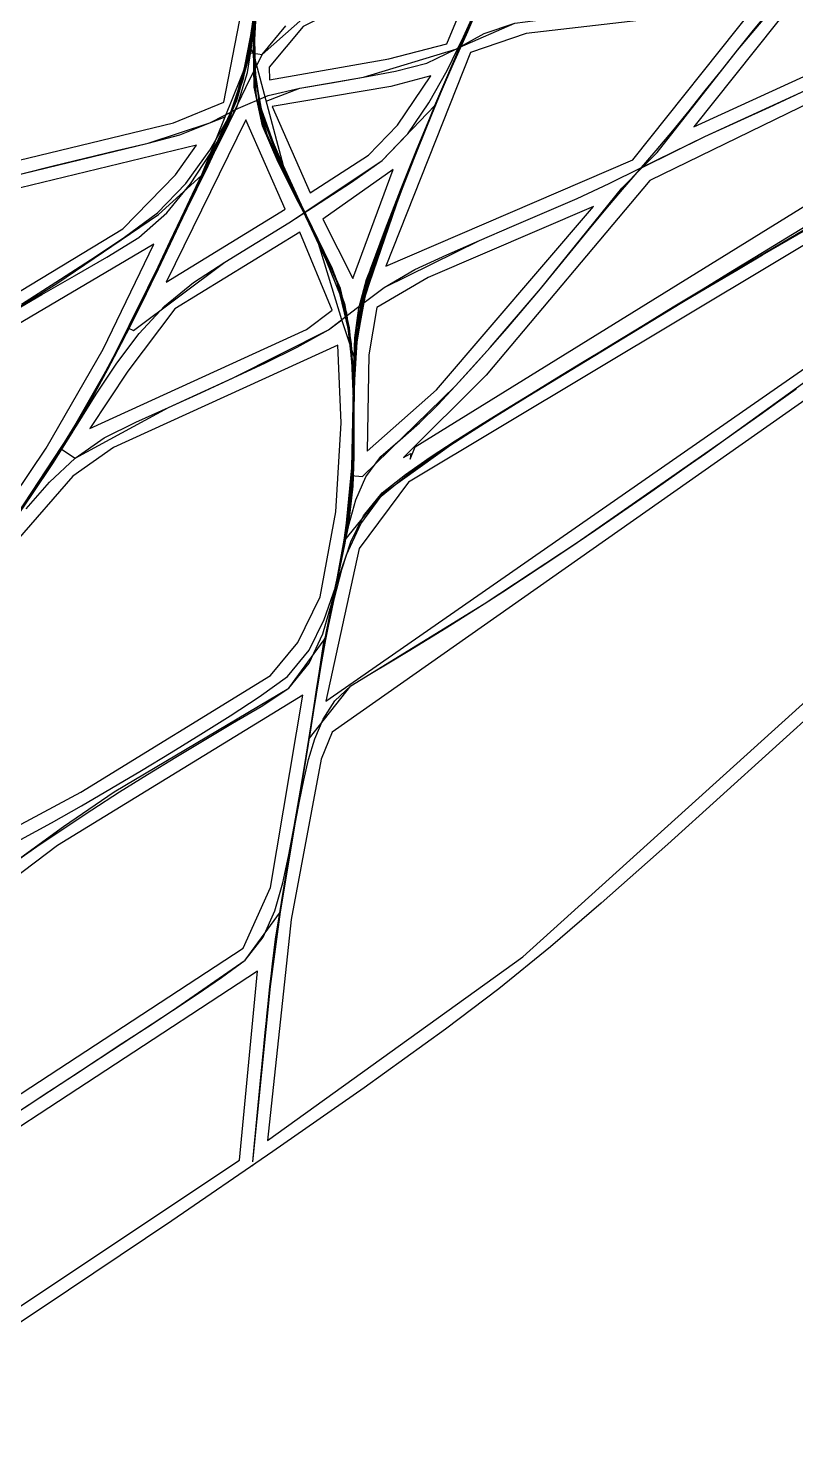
# Model space of a CAD drawing. Header units: metres. Extents: x 465982 to 489928, y 209046 to 231790.
# Drawn here: x 484967 to 487201, y 219552 to 223631 of the extents above; entities that cross this region are included whole.
import ezdxf

# ---------------------------------------------------------------- set-up
doc = ezdxf.new("R2010")
doc.units = ezdxf.units.M
for name, color, linetype in [('ANCHORS_OUTSIDE', 30, 'CONTINUOUS'), ('CELL', 1, 'CONTINUOUS'), ('WOOL_PARCELS', 32, 'CONTINUOUS'), ('WOOL_ROADS_L1', 30, 'CONTINUOUS'), ('WOOL_ROADS_L2', 94, 'CONTINUOUS'), ('WOOL_THREADS', 8, 'CONTINUOUS')]:
    doc.layers.add(name, color=color, linetype=linetype)

msp = doc.modelspace()

# ---------------------------------------------------------------- linework, layer by layer
at = {"layer": 'ANCHORS_OUTSIDE'}
msp.add_point((485619.531, 220318.943), dxfattribs=at)
at = {"layer": 'CELL'}
msp.add_lwpolyline([(489743.96, 223973.54), (488352.81, 222662.24), (487761.35, 222108.12), (487284.92, 221668.33), (486828.05, 221255.21), (486633.95, 221083.21), (486486.77, 220956.14), (486336.08, 220833.4), (486181.1, 220716.06), (485944.39, 220545.53), (485678.85, 220359.56), (485384.61, 220158.09), (485007.96, 219904.85), (484306.91, 219437.29)], dxfattribs=at)
at = {"layer": 'WOOL_PARCELS'}
for points in [[(484667.576, 223180.219), (485389.979, 223355.08), (485536.646, 223415.171), (485588.767, 223685.421), (485610.414, 224044.863), (485561.659, 224512.071), (485418.625, 224456.209), (485238.894, 224365.606), (485115.965, 224206.241), (485003.921, 224024.65), (484800.584, 223589.082)], [(485669.397, 223480.465), (486015.955, 223541.406), (486185.087, 223585.345), (486319.557, 223910.424), (485766.766, 223636.142), (485668.423, 223517.444)], [(486903.562, 223343.918), (487545.412, 223638.085), (487649.361, 223703.897), (487707.2, 223802.558), (487589.31, 223764.369), (487201.62, 223718.42)], [(486007.378, 222937.841), (486726.556, 223247.783), (487080.132, 223692.54), (486416.209, 223615.495), (486254.239, 223559.983)], [(486058.476, 222380.602), (486080.359, 222392.381), (486077.853, 222376.254), (486093.107, 222411.379), (487582.507, 223334.245), (487646.041, 223424.564), (487684.336, 223629.885), (486776.045, 223187.567), (486299.422, 222620.647)], [(485786.997, 223151.2), (485956.818, 223260.912), (486041.159, 223348.73), (486138.906, 223491.813), (486021.912, 223461.418), (485677.268, 223402.708)], [(485368.12, 222890.93), (485714.569, 223103.794), (485600.19, 223364.082)], [(484526.688, 222612.306), (485242.759, 223046.192), (485395.16, 223204.171), (485457.114, 223290.136), (484815.588, 223134.851), (484639.386, 223080.577)], [(485833.402, 221671.313), (487601.417, 222901.803), (487674.35, 222991.767), (487696.694, 223062.516), (487674.13, 223271.899), (487670.549, 223266.942), (486073.868, 222309.073), (485929.923, 222115.626)], [(485911.358, 222901.959), (486028.647, 223219.765), (485824.348, 223074.536)], [(485952.946, 222399.251), (486154.943, 222578.121), (486611.219, 223111.888), (486130.397, 222905.228), (485981.421, 222817.876), (485957.716, 222679.573)], [(485146.237, 222464.785), (485776.768, 222753.444), (485851.335, 222810.269), (485756.963, 223037.221), (485393.378, 222813.828), (485257.3, 222632.535)], [(484574.212, 221865.073), (484697.775, 221967.368), (484827.901, 222125.016), (485019.688, 222407.618), (485185.377, 222696.608), (485332.21, 223001.895), (484633.553, 222589.46), (484502.927, 222435.783), (484494.793, 222264.778)], [(485663.322, 220391.674), (486405.674, 220926.478), (487862.598, 222243.887), (487722.518, 222896.617), (485851.574, 221580.563), (485819.153, 221502.715), (485732.262, 221035.739)], [(484467.079, 221056.165), (485120.484, 221406.231), (485672.206, 221746.051), (485751.213, 221841.733), (485816.563, 221974.777), (485861.61, 222222.329), (485877.237, 222481.387), (485867.553, 222708.213), (485215.446, 222409.677), (485097.278, 222326.632), (484934.915, 222140.473), (484735.097, 221848.424), (484606.145, 221603.935)], [(484275.019, 220088.859), (485592.82, 220951.842), (485672.146, 221128.812), (485765.637, 221688.467), (485052.107, 221250.632), (484719.561, 220999.355), (484474.631, 220785.978), (484390.071, 220590.823)], [(484052.53, 219333.186), (484195.104, 219410.15), (485581.375, 220334.713), (485634.401, 220885.178), (484309.961, 220016.966), (484217.34, 219859.993)]]:
    msp.add_lwpolyline(points, close=True, dxfattribs=at)
at = {"layer": 'WOOL_ROADS_L1'}
for points in [[(485614.033, 223572.316), (485635.087, 223775.353), (485637.776, 223841.447), (485638.244, 224135.744), (485616.089, 224376.026), (485589.073, 224735.99), (485613.158, 224977.063)], [(483998.392, 219285.617), (484171.882, 219859.977), (484191.722, 219929.973), (484261.314, 220211.175), (484315.25, 220447.178), (484360.425, 220662.719), (484434.173, 221039.699), (484510.27, 221394.274), (484536.691, 221488.825), (484581.523, 221624.386), (484752.244, 221943.833), (484888.475, 222143.613), (485087.489, 222447.017), (485207.672, 222657.171), (485368.24, 222982.846), (485470.868, 223202.349), (485606.83, 223538.33), (485609.336, 223559.353), (485614.033, 223572.316)], [(485620.609, 220330.113), (485671.562, 220839.939), (485701.013, 221058.259), (485785.577, 221563.673), (485828.374, 221849.887), (485834.858, 221865.715), (485888.143, 222140.483), (485908.908, 222350.392), (485914.964, 222673.525), (485879.268, 222781.96), (485808.911, 223014.055), (485709.879, 223230.289), (485622.424, 223557.793), (485614.033, 223572.316)]]:
    msp.add_lwpolyline(points, dxfattribs=at)
at = {"layer": 'WOOL_ROADS_L2'}
for points in [[(485622.424, 223557.793), (485648.078, 223554.734), (485808.907, 223697.217), (486101.565, 223846.31), (486293.741, 223951.201), (486383.283, 224045.848)], [(486222.699, 223575.37), (486321.654, 223811.567), (486359.191, 223954.263)], [(486222.699, 223575.37), (486382.361, 223645.606), (487134.75, 223743.925)], [(486752.823, 223225.142), (486797.054, 223269.167), (487030.466, 223566.732), (487185.333, 223751.11)], [(486752.823, 223225.142), (486935.324, 223315.054), (487405.178, 223530.628), (487678.558, 223675.681)], [(485609.336, 223559.353), (485622.424, 223557.793)], [(485659.612, 223418.53), (485756.887, 223455.787), (485942.897, 223487.984), (486211.183, 223570.304)], [(486149.93, 223406.268), (486222.699, 223575.37)], [(486211.183, 223570.304), (486222.699, 223575.37)], [(485771.688, 223095.33), (485996.677, 223245.45), (486149.93, 223406.268)], [(485944.801, 222831.923), (485949.289, 222857.504), (486048.911, 223148.704), (486149.93, 223406.268)], [(483634.502, 222278.273), (483637.654, 222487.44), (483658.841, 222756.371), (483696.324, 222883.107), (483939.101, 222947.487), (484408.704, 223033.081), (484855.354, 223184.267), (485316.377, 223296.439), (485495.613, 223355.718)], [(485495.613, 223355.718), (485539.777, 223372.633)], [(485888.143, 222140.483), (485998.108, 222275.468), (486210.103, 222427.64), (486357.259, 222520.682), (486952.796, 222883.559), (487477.744, 223194.122), (487675.544, 223351.64)], [(485346.225, 223088.455), (485470.868, 223202.349)], [(485906.679, 222328.671), (485939.53, 222325.3), (486210.438, 222589.067), (486310.716, 222700.735), (486457.096, 222871.859), (486694.325, 223165.436), (486752.823, 223225.142)], [(484461.001, 222369.029), (484474.461, 222456.624), (484556.182, 222554.947), (484847.71, 222761.461), (485050.053, 222887.515), (485346.225, 223088.455)], [(485724.938, 223064.136), (485771.688, 223095.33)], [(485257.4, 222758.033), (485273.164, 222750.261), (485539.196, 222949.731), (485724.938, 223064.136)], [(485785.577, 221563.673), (485905.317, 221715.441), (486293.172, 221954.413), (486564.314, 222133.468), (486990.145, 222430.169), (487619.96, 222885.36), (487727.988, 223030.583)], [(485944.801, 222831.923), (486002.855, 222876.184), (486279.681, 223012.339)], [(485914.964, 222673.525), (485944.801, 222831.923)], [(485061.268, 222407.042), (485103.58, 222379.288), (485374.912, 222526.835), (485563.401, 222612.368), (485840.478, 222752.386)], [(485840.478, 222752.386), (485879.268, 222781.96)], [(484360.425, 220662.719), (484537.189, 220892.808), (484683.334, 221018.272), (484913.404, 221192.717), (485069.3, 221306.305), (485216.818, 221407.039), (485724.918, 221708.703), (485828.374, 221849.887)], [(484191.722, 219929.973), (484309.758, 220060.621), (484523.418, 220205.005), (485386.494, 220770.611), (485598.546, 220917.254), (485701.013, 221058.259)]]:
    msp.add_lwpolyline(points, dxfattribs=at)
at = {"layer": 'WOOL_THREADS'}
for points in [[(484944.258, 222225.229), (485022.684, 222343.902), (485097.859, 222464.632), (485168.561, 222587.948), (485236.091, 222713.103), (485300.73, 222840.016), (485362.763, 222968.571), (485423.969, 223097.643), (485486.014, 223226.262), (485546.383, 223355.624), (485591.369, 223490.553), (485618.292, 223630.149), (485633.479, 223771.487)], [(484889.919, 222145.197), (484967.467, 222259.256), (485042.95, 222374.62), (485115.049, 222492.128), (485182.7, 222612.224), (485247.262, 222734.075), (485308.93, 222857.485), (485368.113, 222982.153), (485427.785, 223106.629), (485489.064, 223230.309), (485549.095, 223354.582), (485593.861, 223484.574), (485619.601, 223619.523), (485633.723, 223756.269)], [(484910.034, 222173.838), (484991.529, 222294.448), (485070.521, 222416.704), (485144.864, 222541.965), (485215.079, 222669.817), (485281.958, 222799.404), (485345.79, 222930.484), (485408.21, 223062.272), (485472.359, 223193.061), (485534.494, 223324.873), (485584.968, 223461.244), (485615.467, 223603.288), (485635.425, 223747.406)], [(484947.254, 222827.228), (485047.792, 222891.396), (485148.085, 222955.914), (485247.312, 223022.054), (485342.968, 223093.237), (485425.519, 223178.809), (485495.058, 223275.298), (485554.449, 223378.228), (485594.816, 223489.575), (485617.933, 223605.679), (485632.004, 223723.431)], [(485620.609, 220330.113), (485632.774, 220456.341), (485644.839, 220581.559), (485656.947, 220706.263), (485669.64, 220830.715), (485684.664, 220954.562), (485703.08, 221077.919), (485723.569, 221200.908), (485744.686, 221323.849), (485765.662, 221446.88), (485785.887, 221570.022), (485805.454, 221693.36), (485826.208, 221816.4), (485849.473, 221938.966), (485873.226, 222061.31), (485894.359, 222184.329), (485909.008, 222308.309), (485914.057, 222433.402), (485914.949, 222558.535), (485918.362, 222683.694), (485932.357, 222807.82), (485963.365, 222928.913), (486006.86, 223046.768), (486052.519, 223163.775), (486099.136, 223280.581), (486147.169, 223396.789), (486196.048, 223512.559), (486245.408, 223627.942), (486293.413, 223743.994)], [(485620.609, 220330.113), (485631.349, 220441.255), (485642.03, 220551.605), (485652.85, 220662.503), (485663.991, 220773.704), (485676.026, 220885.097), (485690.69, 220996.443), (485708.102, 221107.343), (485726.634, 221217.993), (485745.537, 221328.661), (485764.314, 221439.291), (485782.61, 221550.098), (485800.108, 221661.193), (485818.057, 221772.173), (485838.103, 221882.657), (485860.115, 221992.727), (485881.882, 222102.966), (485900.203, 222213.805), (485911.221, 222325.575), (485914.69, 222438.21), (485913.764, 222550.881), (485908.962, 222663.351), (485896.423, 222775.197), (485868.413, 222884.378), (485822.581, 222988.053), (485773.811, 223090.254), (485725.792, 223192.813), (485680.491, 223296.648), (485642.56, 223403.313), (485626.192, 223514.679), (485626.697, 223627.364), (485632.699, 223739.886)], [(485620.609, 220330.113), (485631.755, 220445.416), (485642.87, 220559.828), (485654.201, 220674.684), (485666.032, 220789.875), (485679.015, 220905.199), (485694.801, 221020.05), (485712.734, 221134.325), (485731.856, 221248.434), (485751.396, 221362.383), (485770.814, 221476.343), (485789.572, 221590.486), (485807.235, 221704.745), (485826.448, 221818.689), (485848.066, 221932.161), (485870.428, 222045.294), (485890.912, 222158.675), (485906.231, 222273.043), (485913.341, 222388.286), (485914.978, 222503.869), (485912.534, 222619.442), (485902.579, 222734.634), (485877.92, 222847.832), (485833.812, 222955.714), (485784.338, 223061.304), (485734.316, 223166.612), (485686.484, 223273.132), (485645.713, 223382.564), (485627.315, 223497.246), (485626.706, 223613.47), (485632.77, 223729.611)], [(485620.609, 220330.113), (485632.2, 220450.15), (485643.762, 220569.313), (485655.527, 220688.559), (485667.855, 220807.902), (485681.543, 220927.27), (485698.363, 221046.106), (485717.491, 221164.618), (485737.691, 221283.017), (485757.997, 221401.272), (485777.781, 221519.611), (485796.471, 221638.036), (485815.229, 221756.328), (485836.482, 221874.246), (485860.062, 221991.771), (485883.238, 222109.471), (485902.059, 222227.949), (485912.424, 222347.462), (485915.161, 222467.537), (485915.723, 222587.755), (485920.109, 222707.897), (485936.616, 222826.842), (485969.922, 222942.676), (486011.99, 223055.935), (486055.325, 223168.566), (486099.721, 223280.709), (486145.745, 223392.219), (486193.004, 223503.38), (486241.332, 223614.123), (486288.062, 223725.619)], [(484887.143, 222142.043), (484968.132, 222261.383), (485046.756, 222382.13), (485121.782, 222505.061), (485192.664, 222630.312), (485260.221, 222757.441), (485323.834, 222886.638), (485383.921, 223017.426), (485445.308, 223147.496), (485507.466, 223277.33), (485565.882, 223408.719), (485604.824, 223546.665), (485627.448, 223688.062)], [(484913.404, 221192.717), (484992.309, 221247.751), (485071.91, 221301.708), (485152.08, 221354.739), (485232.96, 221406.77), (485314.454, 221457.907), (485396.479, 221508.239), (485478.982, 221557.816), (485561.871, 221606.749), (485644.698, 221655.761), (485724.918, 221708.703), (485784.961, 221781.891), (485823.891, 221867.605), (485850.09, 221958.038), (485870.715, 222050.013), (485888.399, 222142.677), (485902.565, 222235.906), (485911.155, 222329.922), (485914.395, 222424.606), (485915.526, 222519.604), (485917.418, 222614.557), (485922.457, 222709.386), (485934.984, 222803.454), (485957.845, 222895.784), (485990.017, 222985.795), (486022.849, 223075.679), (486056.135, 223165.468), (486090.497, 223254.733), (486126.33, 223343.535), (486162.993, 223432.064), (486200.57, 223520.041), (486238.79, 223607.445), (486276.452, 223695.097)], [(484916.298, 222183.406), (484994.401, 222299.281), (485070.232, 222416.755), (485141.823, 222536.959), (485209.462, 222659.547), (485273.683, 222783.837), (485334.44, 222909.638), (485392.887, 223036.375), (485453.068, 223162.234), (485513.361, 223288.027), (485569.474, 223415.697), (485606.353, 223549.876), (485627.6, 223687.389)], [(484919.996, 222187.178), (484979.797, 222274.705), (485038.417, 222363.106), (485094.91, 222452.867), (485148.275, 222544.537), (485199.174, 222637.879), (485248.538, 222732.158), (485296.013, 222827.418), (485341.149, 222923.855), (485384.885, 223020.826), (485431.014, 223116.602), (485479.217, 223211.373), (485527.539, 223306.002), (485574.1, 223401.11), (485604.746, 223501.88), (485621.641, 223605.878), (485631.166, 223710.97)], [(484928.444, 222201.102), (484989.102, 222291.08), (485048.867, 222381.675), (485107.43, 222472.998), (485165.181, 222564.873), (485225.043, 222655.289), (485290.051, 222741.898), (485363.58, 222821.571), (485447.54, 222890.632), (485539.196, 222949.731), (485632.13, 223006.832), (485724.938, 223064.136), (485816.1, 223123.026), (485907.763, 223182.244), (485996.677, 223245.45), (486071.89, 223323.764), (486133.09, 223413.35), (486185.776, 223508.126), (486233.873, 223605.393), (486278.564, 223704.179)], [(484949.64, 222231.994), (485031.843, 222355.589), (485110.05, 222481.79), (485182.929, 222611.123), (485251.827, 222742.687), (485317.11, 222876.213), (485379.921, 223010.83), (485444.282, 223144.456), (485509.277, 223277.835), (485569.245, 223413.41), (485606.969, 223556.494), (485627.998, 223703.06)], [(485620.609, 220330.113), (485630.486, 220432.288), (485640.291, 220533.757), (485650.149, 220635.764), (485660.089, 220738.059), (485670.375, 220840.071), (485682.466, 220941.545), (485697.284, 221042.541), (485713.766, 221143.272), (485730.968, 221243.848), (485748.343, 221344.238), (485765.471, 221444.687), (485781.722, 221545.283), (485796.871, 221646.232), (485812.828, 221747.085), (485830.753, 221847.59), (485850.746, 221947.613), (485871.314, 222047.424), (485890.593, 222147.466), (485905.85, 222248.253), (485913.79, 222350.058), (485915.177, 222452.397), (485914.17, 222554.793), (485914.541, 222657.213), (485921.896, 222759.153), (485942.537, 222859.375), (485976.879, 222956.243), (486012.5, 223052.728), (486048.248, 223148.945), (486085.037, 223244.814), (486123.53, 223339.876), (486163.271, 223434.491), (486204.359, 223528.288), (486245.797, 223621.633), (486285.814, 223715.666)], [(485620.609, 220330.113), (485631.23, 220440.058), (485641.776, 220549.182), (485652.415, 220658.872), (485663.274, 220768.845), (485674.898, 220878.844), (485689.188, 220988.656), (485706.382, 221098.012), (485724.72, 221207.175), (485743.405, 221316.36), (485761.973, 221425.758), (485779.93, 221535.439), (485796.87, 221645.289), (485814.635, 221754.998), (485834.353, 221864.365), (485855.904, 221973.347), (485877.504, 222082.519), (485896.395, 222192.297), (485909.275, 222302.968), (485914.114, 222414.538), (485914.295, 222526.356), (485910.792, 222638.088), (485899.811, 222749.319), (485874.162, 222858.139), (485830.962, 222962.03), (485783.394, 223064.158), (485735.553, 223166.179), (485689.696, 223269.283), (485649.942, 223374.831), (485629.804, 223485.082), (485626.857, 223597.019), (485631.81, 223709.039)], [(485620.609, 220330.113), (485629.072, 220417.537), (485637.483, 220504.342), (485645.905, 220591.069), (485654.283, 220677.113), (485662.737, 220763.495), (485671.51, 220850.067), (485681.756, 220936.18), (485694.215, 221021.886), (485707.927, 221107.209), (485722.246, 221192.351), (485736.883, 221277.585), (485751.603, 221362.774), (485766.231, 221447.973), (485780.329, 221533.188), (485793.401, 221618.487), (485805.98, 221703.825), (485819.665, 221788.899), (485835.194, 221873.668), (485852.524, 221958.113), (485870.436, 222042.538), (485887.816, 222126.866), (485902.868, 222211.62), (485912.172, 222297.17), (485915.24, 222383.416), (485915.531, 222469.696), (485914.7, 222556.151), (485914.722, 222642.689), (485917.757, 222729.321), (485928.701, 222815.351), (485951.723, 222899.077), (485983.879, 222980.296), (486015.215, 223061.781), (486045.788, 223143.406), (486076.936, 223224.729), (486109.405, 223305.477), (486142.589, 223385.878), (486176.588, 223466.182), (486211.702, 223546.02), (486247.001, 223625.743), (486281.202, 223706.122)], [(485620.609, 220330.113), (485633.151, 220460.222), (485645.621, 220589.326), (485658.193, 220717.648), (485671.505, 220845.355), (485687.415, 220972.506), (485706.846, 221099.17), (485727.907, 221225.612), (485749.467, 221352.036), (485770.699, 221478.308), (485791.142, 221604.743), (485811.377, 221730.982), (485833.586, 221856.944), (485858.286, 221982.322), (485882.771, 222107.87), (485902.461, 222234.21), (485912.724, 222361.696), (485914.676, 222489.7), (485916.165, 222617.793), (485924.28, 222745.594), (485948.55, 222871.219), (485990.198, 222992.537), (486034.927, 223112.895), (486080.843, 223232.738), (486128.829, 223351.672), (486178.261, 223470.033), (486229.125, 223587.771), (486279.661, 223705.664)], [(485620.609, 220330.113), (485632.506, 220453.677), (485644.294, 220576.37), (485656.097, 220698.901), (485668.399, 220821.363), (485682.96, 220943.312), (485700.92, 221064.763), (485721.032, 221186.083), (485741.793, 221307.327), (485762.53, 221428.843), (485782.714, 221550.55), (485802.112, 221672.56), (485822.263, 221794.359), (485844.751, 221915.619), (485868.575, 222036.7), (485890.272, 222157.932), (485905.944, 222280.237), (485912.605, 222403.475), (485914.415, 222526.762), (485917.481, 222650.014), (485927.949, 222773.013), (485953.92, 222893.885), (485994.472, 223011.19), (486038.5, 223127.386), (486084.142, 223242.903), (486131.304, 223357.705), (486179.447, 223472.015), (486228.686, 223585.779), (486277.147, 223699.945)], [(485620.609, 220330.113), (485632.066, 220448.527), (485643.51, 220566.027), (485655.209, 220683.893), (485667.474, 220801.902), (485681.015, 220919.945), (485697.467, 221037.527), (485716.106, 221154.688), (485735.85, 221271.544), (485755.822, 221388.106), (485775.407, 221504.547), (485793.987, 221620.913), (485812.489, 221737.367), (485832.837, 221853.732), (485855.446, 221969.533), (485878.367, 222085.432), (485898.283, 222202.004), (485910.77, 222319.701), (485914.971, 222438.14), (485914.256, 222556.638), (485909.071, 222675.099), (485894.812, 222792.939), (485861.541, 222906.847), (485810.267, 223014.683), (485755.479, 223120.648), (485701.958, 223227.333), (485654.276, 223336.668), (485626.568, 223451.786), (485622.549, 223570.011), (485628.88, 223688.235)], [(485620.609, 220330.113), (485631.645, 220444.249), (485642.659, 220557.56), (485653.896, 220671.327), (485665.629, 220785.505), (485678.485, 220899.87), (485694.067, 221013.794), (485711.736, 221127.319), (485730.597, 221240.51), (485749.916, 221353.425), (485769.135, 221466.095), (485787.832, 221578.853), (485805.449, 221691.805), (485824.017, 221804.547), (485844.99, 221916.937), (485867.37, 222029.202), (485888.433, 222141.385), (485904.796, 222254.259), (485913.12, 222368.211), (485915.103, 222482.614), (485913.914, 222597.118), (485907.418, 222711.314), (485889.179, 222824.209), (485851.631, 222932.776), (485799.657, 223035.862), (485745.722, 223137.798), (485693.876, 223240.834), (485648.981, 223346.963), (485624.642, 223458.702), (485622.053, 223572.893), (485628.65, 223687.084)], [(485620.609, 220330.113), (485627.694, 220403.321), (485634.708, 220475.721), (485641.654, 220547.21), (485648.666, 220619.187), (485655.665, 220691.007), (485662.621, 220762.859), (485669.65, 220834.899), (485677.581, 220906.544), (485686.971, 220977.928), (485698.038, 221048.95), (485709.887, 221119.974), (485721.966, 221190.954), (485734.151, 221262.017), (485746.403, 221332.986), (485758.642, 221403.959), (485770.745, 221475.056), (485782.485, 221546.352), (485793.603, 221617.97), (485804.362, 221689.602), (485815.44, 221761.036), (485827.8, 221832.395), (485841.419, 221903.588), (485855.843, 221974.677), (485870.565, 222045.95), (485885.337, 222117.132), (485900.867, 222187.947), (485920.126, 222257.72), (485948.923, 222324.476), (485992.639, 222383.405), (486049.539, 222432.081), (486105.652, 222481.77), (486159.199, 222534.258), (486210.438, 222589.067), (486260.865, 222644.637), (486310.716, 222700.735), (486360.031, 222757.315), (486408.807, 222814.374), (486457.096, 222871.859), (486504.929, 222929.738), (486552.392, 222987.937), (486599.699, 223046.279), (486647.545, 223104.146), (486696.273, 223161.25), (486745.313, 223218.023), (486794.282, 223274.847), (486842.788, 223332.122), (486890.25, 223390.284), (486936.99, 223449.077), (486983.672, 223507.937), (487030.466, 223566.732), (487077.546, 223625.332), (487125.598, 223683.108)], [(484926.807, 222198.662), (485008.996, 222320.574), (485087.606, 222444.842), (485161.404, 222572.077), (485231.61, 222701.329), (485298.461, 222832.36), (485362.422, 222964.984), (485425.721, 223098.104), (485490.32, 223230.52), (485552.684, 223363.957), (485596.822, 223504.091), (485622.069, 223648.85)], [(484947.385, 223207.183), (485039.548, 223229.659), (485131.788, 223251.986), (485224.039, 223274.337), (485316.377, 223296.439), (485408.358, 223319.969), (485495.613, 223355.718), (485579.09, 223398.393), (485664.889, 223434.906), (485756.887, 223455.787), (485849.847, 223472.133), (485942.897, 223487.984), (486035.602, 223505.743), (486126.933, 223529.47), (486211.183, 223570.304), (486293.33, 223615.092), (486382.361, 223645.606)], [(484957.548, 222242.878), (485024.582, 222343.645), (485089.194, 222445.977), (485150.426, 222550.457), (485208.712, 222656.781), (485264.439, 222764.277), (485317.302, 222873.17), (485368.106, 222982.911), (485419.443, 223092.466), (485472.347, 223201.261), (485524.826, 223310.301), (485574.071, 223420.563), (485606.65, 223536.616), (485625.47, 223655.448)], [(485620.609, 220330.113), (485632.963, 220458.314), (485645.222, 220585.458), (485657.535, 220711.907), (485670.491, 220837.972), (485685.884, 220963.457), (485704.735, 221088.455), (485725.634, 221213.172), (485747.127, 221337.894), (485768.495, 221462.726), (485789.12, 221587.659), (485808.682, 221712.808), (485830.076, 221837.609), (485854.108, 221961.884), (485878.47, 222086.148), (485899.183, 222211.212), (485911.02, 222337.381), (485914.801, 222464.234), (485916.837, 222591.241), (485924.277, 222718.046), (485945.737, 222843.25), (485984.005, 222964.832), (486026.364, 223085.149), (486070.871, 223204.843), (486117.918, 223323.411), (486166.631, 223441.106), (486216.791, 223558.017), (486266.921, 223674.876)], [(485620.609, 220330.113), (485631.469, 220442.536), (485642.283, 220554.094), (485653.259, 220666.081), (485664.642, 220778.392), (485677.092, 220890.94), (485692.303, 221003.123), (485709.648, 221115.017), (485728.208, 221226.739), (485747.266, 221338.493), (485766.296, 221450.371), (485784.719, 221562.378), (485802.484, 221674.919), (485820.85, 221787.158), (485841.444, 221898.953), (485863.443, 222010.347), (485884.731, 222121.833), (485902.121, 222233.948), (485912.013, 222346.985), (485914.807, 222460.512), (485913.692, 222574.285), (485908.375, 222688.022), (485893.601, 222800.607), (485860.574, 222909.347), (485811.055, 223012.556), (485758.962, 223114.265), (485708.098, 223216.601), (485662.133, 223321.201), (485631.15, 223430.504), (485623.179, 223543.464), (485626.987, 223656.613)], [(485620.609, 220330.113), (485632.331, 220451.815), (485643.934, 220572.596), (485655.565, 220693.389), (485667.689, 220814.236), (485681.998, 220934.742), (485699.449, 221054.775), (485719.021, 221174.624), (485739.516, 221294.346), (485760.146, 221414.131), (485780.232, 221534.062), (485799.318, 221654.106), (485818.59, 221774.204), (485840.255, 221893.85), (485863.886, 222013.114), (485886.432, 222132.555), (485903.61, 222252.864), (485911.627, 222374.273), (485914.042, 222496.003), (485916.304, 222617.596), (485924.257, 222738.912), (485946.391, 222858.631), (485985.193, 222974.502), (486027.037, 223089.387), (486070.018, 223203.862), (486115.228, 223317.305), (486162.164, 223430.026), (486210.681, 223541.97), (486258.994, 223653.959)], [(485620.609, 220330.113), (485631.857, 220446.497), (485643.079, 220562.013), (485654.538, 220678.041), (485666.515, 220794.303), (485679.714, 220910.754), (485695.802, 221026.827), (485714.058, 221142.473), (485733.427, 221257.881), (485753.071, 221373.096), (485772.389, 221488.269), (485790.931, 221603.547), (485809.111, 221718.612), (485828.887, 221833.396), (485850.983, 221947.842), (485873.53, 222062.105), (485893.929, 222176.903), (485908.776, 222292.596), (485914.8, 222409.163), (485915.638, 222525.859), (485912.877, 222642.48), (485902.293, 222758.769), (485875.211, 222872.451), (485827.983, 222980.132), (485776.371, 223085.721), (485725.622, 223191.641), (485678.407, 223299.219), (485640.248, 223410.262), (485625.865, 223526.34), (485627.154, 223643.357)], [(485620.609, 220330.113), (485633.44, 220462.646), (485646.256, 220594.142), (485659.306, 220724.896), (485673.238, 220855.051), (485689.725, 220984.668), (485709.496, 221113.638), (485730.815, 221242.321), (485752.577, 221370.814), (485774.033, 221499.254), (485794.77, 221627.681), (485815.58, 221756.105), (485838.62, 221884.193), (485863.418, 222011.869), (485886.707, 222139.85), (485903.933, 222268.625), (485911.755, 222398.313), (485914.333, 222528.337), (485918.092, 222658.355), (485931.14, 222787.595), (485960.5, 222914.022), (486003.807, 223037.07), (486050.568, 223158.891), (486099.007, 223280.26), (486149.043, 223400.959), (486199.964, 223521.261), (486251.118, 223641.21)], [(484912.869, 222800.167), (485006.816, 222855.627), (485101.407, 222910.023), (485196.121, 222964.208), (485288.767, 223021.746), (485370.517, 223093.281), (485439.283, 223177.216), (485498.611, 223267.887), (485553.497, 223361.135), (485599.896, 223458.408), (485648.078, 223554.734), (485717.036, 223637.966)], [(484961.605, 222231.105), (485029.09, 222308.48), (485103.58, 222379.288), (485187.792, 222438.47), (485280.639, 222484.123), (485374.912, 222526.835), (485469.296, 222569.286), (485563.401, 222612.368), (485657.065, 222656.486), (485749.872, 222702.361), (485840.478, 222752.386), (485921.64, 222814.236), (486002.855, 222876.184), (486091.414, 222928.111), (486185.084, 222971.216), (486279.681, 223012.339), (486374.473, 223053.081), (486469.25, 223093.927), (486563.744, 223135.403), (486657.175, 223179.112), (486749.782, 223224.481), (486842.269, 223270.223), (486935.324, 223315.054), (487029.203, 223358.313), (487123.227, 223401.292), (487217.26, 223444.285)], [(484945.941, 221267.954), (485034.549, 221316.891), (485122.494, 221366.89), (485209.873, 221417.775), (485296.772, 221469.411), (485383.239, 221521.726), (485469.281, 221574.722), (485554.823, 221628.528), (485639.475, 221683.75), (485721.091, 221743.283), (485784.588, 221820.181), (485828.362, 221909.3), (485861.299, 222003.094), (485893.4, 222097.281), (485934.44, 222187.794), (485994.002, 222267.839), (486072.352, 222331.77), (486155.146, 222390.142), (486239.926, 222445.793), (486325.776, 222499.98), (486411.818, 222553.696), (486497.959, 222607.148), (486584.206, 222660.393), (486670.575, 222713.473), (486757.077, 222766.437), (486843.723, 222819.335), (486930.426, 222872.162), (487017.081, 222924.954), (487103.684, 222977.789), (487190.227, 223030.748), (487276.694, 223083.923)], [(484955.344, 220487.215), (485027.26, 220534.359), (485099.155, 220581.536), (485171.026, 220628.748), (485242.875, 220675.995), (485314.701, 220723.278), (485386.494, 220770.611), (485458.204, 220818.069), (485529.53, 220866.098), (485598.546, 220917.254), (485650.469, 220983.986), (485684.885, 221060.766), (485707.944, 221141.8), (485725.655, 221224.039), (485741.16, 221306.725), (485755.826, 221389.808), (485769.995, 221472.864), (485783.689, 221556.05), (485796.927, 221639.488), (485810.233, 221722.858), (485824.49, 221806.223), (485840.407, 221889.432), (485858.375, 221972.146), (485879.182, 222054.358), (485905.437, 222135.093), (485942.731, 222211.238), (485996.407, 222277.819), (486064.745, 222331.61), (486136.11, 222381.533), (486208.813, 222429.423), (486282.696, 222475.59), (486356.806, 222521.403), (486431.015, 222567.027), (486505.364, 222612.542), (486579.835, 222657.913), (486654.402, 222703.112), (486729.032, 222748.127), (486803.797, 222792.98), (486878.667, 222837.676), (486953.604, 222882.232), (487028.594, 222926.625), (487103.72, 222970.849), (487178.966, 223014.859), (487254.319, 223058.606)], [(485620.609, 220330.113), (485626.77, 220393.692), (485632.85, 220456.385), (485638.856, 220518.168), (485644.904, 220580.146), (485650.953, 220641.805), (485657.062, 220703.641), (485663.203, 220765.427), (485669.465, 220827.395), (485676.368, 220889.06), (485684.279, 220950.69), (485693.268, 221012.196), (485702.801, 221073.593), (485712.871, 221134.907), (485723.231, 221196.138), (485733.836, 221257.404), (485744.758, 221318.595), (485756.162, 221379.884), (485768.491, 221440.951), (485782.814, 221501.583), (485800.76, 221561.183), (485824.828, 221618.974), (485858.871, 221671.885), (485905.317, 221715.441), (485960.693, 221749.649), (486016.644, 221782.988), (486072.469, 221816.495), (486128.024, 221850.402), (486183.299, 221884.735), (486238.338, 221919.426), (486293.172, 221954.413), (486347.8, 221989.683), (486402.227, 222025.233), (486456.451, 222061.053), (486510.475, 222097.136), (486564.314, 222133.468), (486617.983, 222170.025), (486671.497, 222206.77), (486724.874, 222243.68), (486778.124, 222280.74), (486831.265, 222317.936), (486884.308, 222355.248), (486937.267, 222392.663), (486990.145, 222430.169), (487042.953, 222467.756), (487095.692, 222505.418), (487148.369, 222543.149), (487200.986, 222580.944)]]:
    msp.add_lwpolyline(points, dxfattribs=at)

doc.saveas('drawing.dxf')
